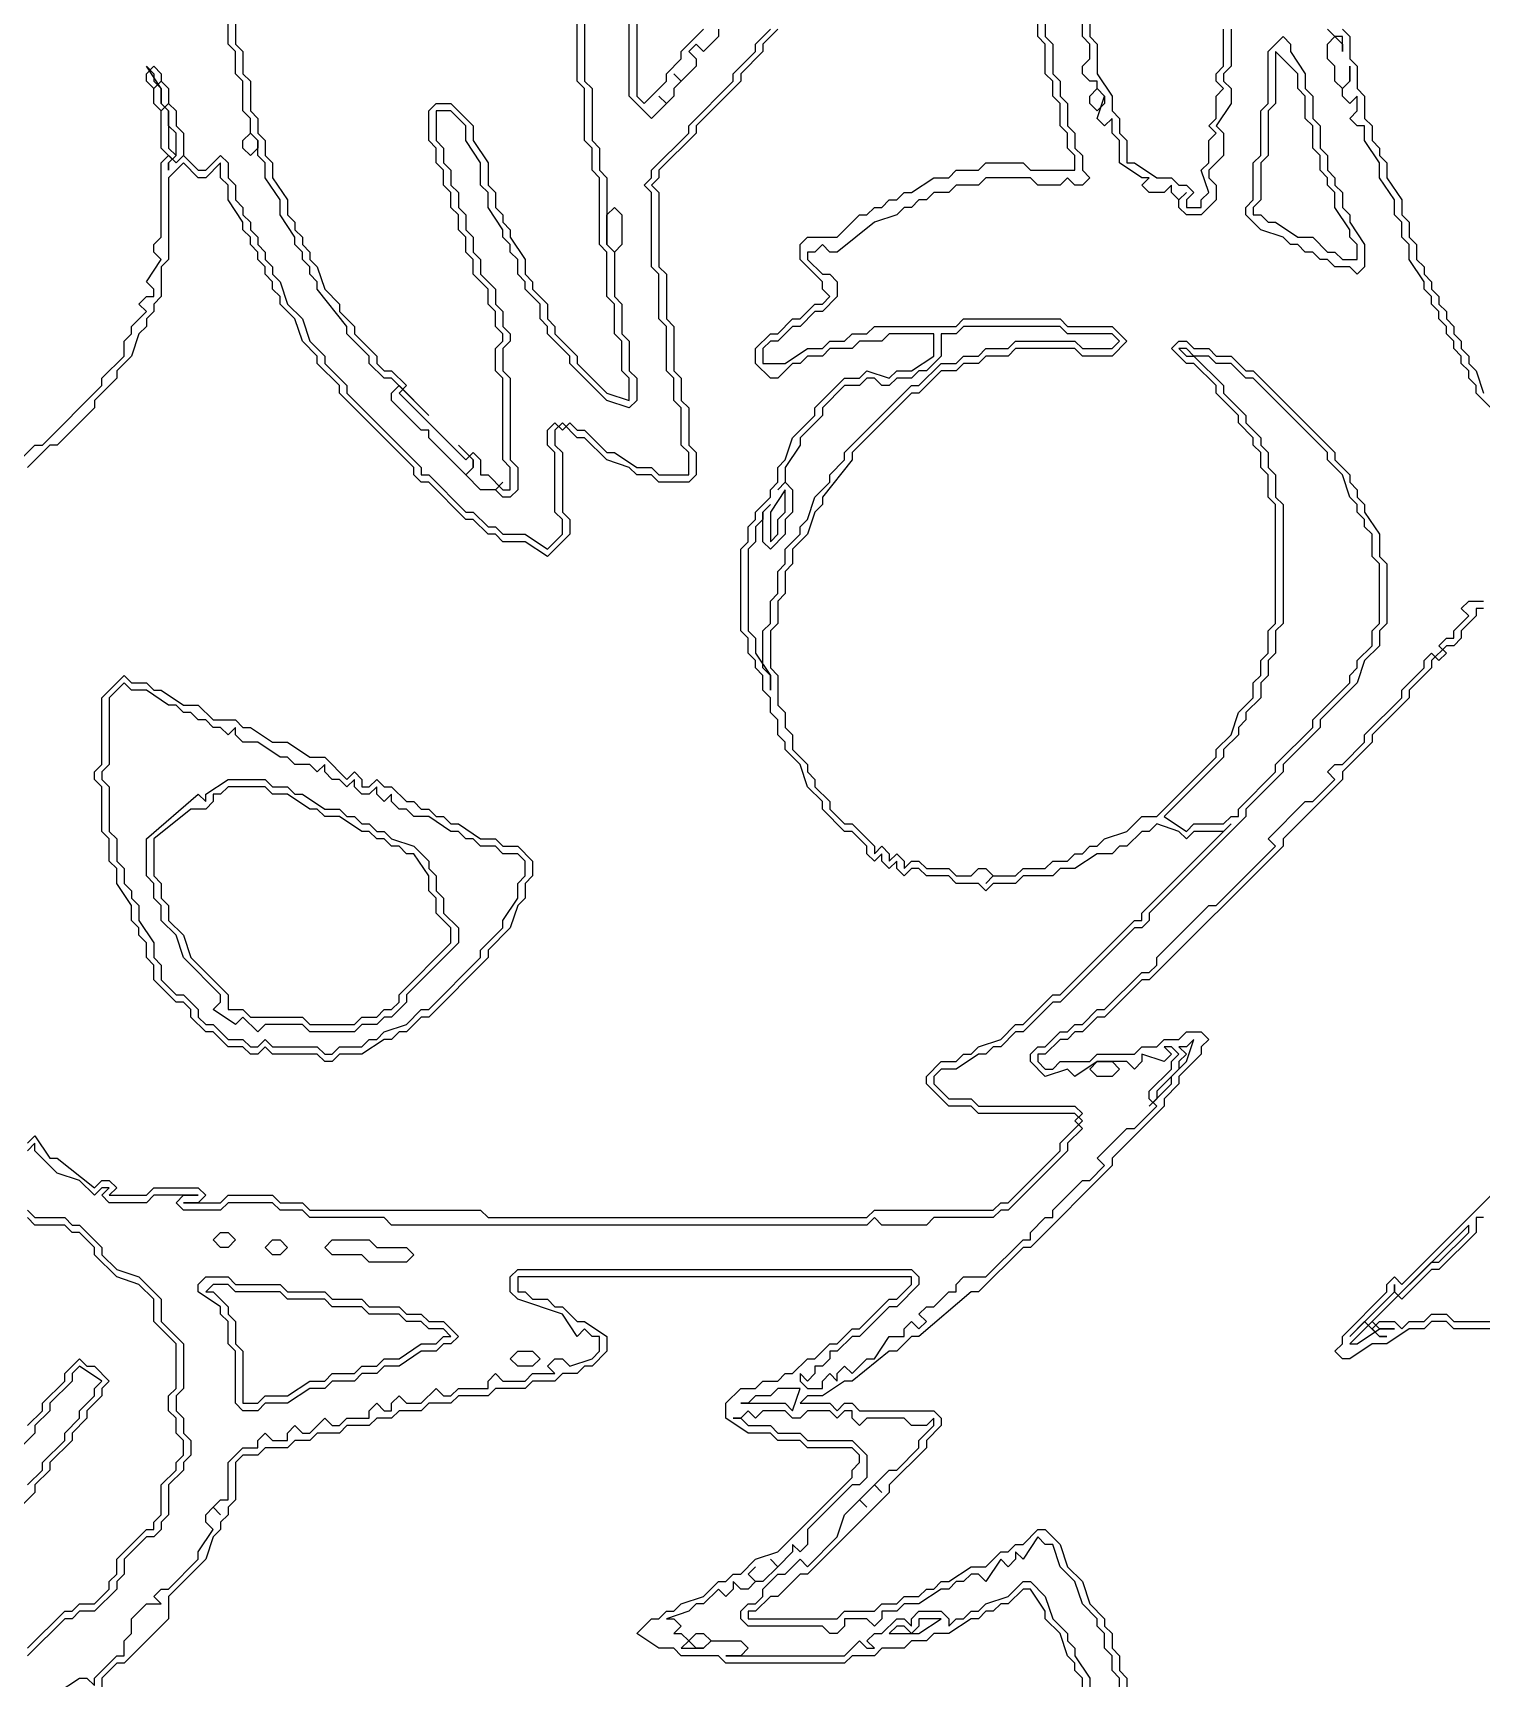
# Model space of a CAD drawing. Header units: millimetres. Extents: x 2 to 58.7, y 4.1 to 84.
# Drawn here: x 27.92 to 39.73, y 43.21 to 56.64 of the extents above; entities that cross this region are included whole.
import ezdxf

# ---------------------------------------------------------------- set-up
doc = ezdxf.new("R2010")
doc.units = ezdxf.units.MM
for name, color, linetype, true_color in [('FILL_BLUE', 5, 'Continuous', 0x196fc6), ('FILL_HAIR', 4, 'Continuous', 0x905530), ('FILL_SKIN', 2, 'Continuous', 0xfad3ab), ('FILL_WHITE', 3, 'Continuous', 0xf5f3f0), ('RAISED_METAL', 6, 'Continuous', 0xa7a7a7)]:
    doc.layers.add(name, color=color, linetype=linetype, true_color=true_color)

msp = doc.modelspace()

# ---------------------------------------------------------------- linework, layer by layer
at = {"layer": 'FILL_BLUE'}
msp.add_lwpolyline([(36.481, 42.909), (36.481, 43.212), (36.42, 43.273), (36.42, 43.333), (36.359, 43.394), (36.299, 43.576), (36.178, 43.697), (36.178, 43.758), (36.056, 43.939), (35.996, 43.939), (35.875, 43.818), (35.814, 43.818), (35.753, 43.758), (35.693, 43.758), (35.632, 43.697), (35.572, 43.697), (35.39, 43.576), (35.269, 43.576), (35.208, 43.515), (35.087, 43.515), (35.026, 43.455), (34.844, 43.455), (34.784, 43.394), (34.602, 43.394), (34.541, 43.333), (33.572, 43.333), (33.511, 43.394), (33.208, 43.394), (33.148, 43.455), (33.026, 43.455), (32.845, 43.576), (32.966, 43.697), (33.026, 43.697), (33.087, 43.758), (33.148, 43.758), (33.208, 43.818), (33.39, 43.879), (33.511, 44), (33.572, 44), (33.632, 44.061), (33.693, 44.061), (33.814, 44.182), (33.996, 44.242), (34.602, 44.848), (34.602, 44.909), (34.663, 44.97), (34.663, 45.03), (34.602, 45.091), (34.238, 45.091), (34.178, 45.152), (33.996, 45.152), (33.935, 45.212), (33.754, 45.212), (33.572, 45.333), (33.572, 45.455), (33.693, 45.576), (33.814, 45.576), (33.875, 45.636), (33.996, 45.636), (34.057, 45.697), (34.117, 45.697), (34.238, 45.818), (34.299, 45.818), (34.42, 45.939), (34.481, 45.939), (34.602, 46.061), (34.663, 46.061), (34.905, 46.303), (34.966, 46.303), (35.087, 46.424), (35.087, 46.485), (31.875, 46.485), (31.875, 46.364), (31.936, 46.364), (31.996, 46.303), (32.117, 46.303), (32.178, 46.242), (32.239, 46.242), (32.36, 46.121), (32.42, 46.121), (32.602, 46), (32.602, 45.879), (32.481, 45.758), (32.42, 45.758), (32.36, 45.697), (32.239, 45.697), (32.178, 45.636), (31.996, 45.636), (31.936, 45.576), (31.693, 45.576), (31.633, 45.515), (31.39, 45.515), (31.33, 45.455), (31.148, 45.455), (31.087, 45.394), (30.906, 45.394), (30.845, 45.333), (30.724, 45.333), (30.663, 45.273), (30.481, 45.273), (30.421, 45.212), (30.239, 45.212), (30.178, 45.152), (30.057, 45.152), (29.997, 45.091), (29.815, 45.091), (29.754, 45.03), (29.633, 45.03), (29.572, 44.97), (29.572, 44.667), (29.512, 44.606), (29.512, 44.545), (29.451, 44.485), (29.451, 44.424), (29.391, 44.364), (29.33, 44.182), (29.027, 43.879), (29.027, 43.697), (28.663, 43.333), (28.603, 43.333), (28.482, 43.212), (28.482, 43.091)], dxfattribs=at)
at = {"layer": 'FILL_HAIR'}
for points in [[(32.845, 57.758), (32.845, 56.121), (32.905, 56.061), (33.087, 56.242), (33.087, 56.303), (33.208, 56.424), (33.208, 56.485), (33.39, 56.667)], [(29.572, 56.97), (29.572, 56.545), (29.633, 56.485), (29.633, 56.303), (29.694, 56.242), (29.694, 56), (29.754, 55.939), (29.754, 55.818), (29.815, 55.758), (29.815, 55.636), (29.875, 55.576), (29.875, 55.455), (29.997, 55.273), (29.997, 55.152), (30.057, 55.091), (30.057, 55.03), (30.118, 54.97), (30.118, 54.909), (30.178, 54.848), (30.178, 54.788), (30.239, 54.727), (30.3, 54.545), (30.421, 54.424), (30.421, 54.364), (30.542, 54.242), (30.542, 54.182), (30.724, 54), (30.724, 53.939), (30.784, 53.879), (30.845, 53.879), (30.966, 53.758), (30.906, 53.697), (31.451, 53.152), (31.511, 53.212), (31.572, 53.152), (31.572, 53.03), (31.633, 53.03), (31.754, 52.909), (31.814, 52.909), (31.814, 53.091), (31.754, 53.152), (31.754, 53.818), (31.693, 53.879), (31.693, 54.061), (31.754, 54.121), (31.754, 54.182), (31.693, 54.242), (31.693, 54.364), (31.633, 54.424), (31.633, 54.545), (31.511, 54.667), (31.511, 54.788), (31.451, 54.848), (31.451, 54.97), (31.39, 55.03), (31.39, 55.152), (31.33, 55.212), (31.33, 55.333), (31.269, 55.394), (31.269, 55.515), (31.209, 55.576), (31.209, 55.697), (31.148, 55.758), (31.148, 56), (31.209, 56.061), (31.33, 56.061), (31.511, 55.879), (31.511, 55.758), (31.633, 55.576), (31.633, 55.394), (31.693, 55.333), (31.693, 55.212), (31.754, 55.152), (31.754, 55.091), (31.814, 55.03), (31.814, 54.97), (31.936, 54.788), (31.936, 54.667), (31.996, 54.606), (31.996, 54.545), (32.117, 54.424), (32.117, 54.303), (32.178, 54.242), (32.178, 54.182), (32.36, 54), (32.36, 53.939), (32.602, 53.697), (32.784, 53.636), (32.784, 53.818), (32.723, 53.879), (32.723, 54.121), (32.663, 54.182), (32.663, 54.424), (32.602, 54.485), (32.602, 54.848), (32.542, 54.909), (32.542, 55.455), (32.481, 55.515), (32.481, 55.697), (32.42, 55.758), (32.42, 56.182), (32.36, 56.242), (32.36, 57.212)], [(36.541, 56.848), (36.541, 56.606), (36.602, 56.545), (36.602, 56.303), (36.723, 56.121), (36.723, 56), (36.784, 55.939), (36.784, 55.818), (36.844, 55.758), (36.844, 55.576), (36.905, 55.576), (37.087, 55.455), (37.208, 55.455), (37.268, 55.394), (37.329, 55.394), (37.39, 55.333), (37.329, 55.273), (37.329, 55.212), (37.45, 55.212), (37.45, 55.273), (37.511, 55.333), (37.45, 55.515), (37.511, 55.576), (37.511, 55.758), (37.571, 55.818), (37.511, 55.879), (37.571, 55.939), (37.571, 56.121), (37.632, 56.182), (37.571, 56.242), (37.571, 56.303), (37.632, 56.364), (37.632, 56.667)], [(38.601, 56.667), (38.662, 56.606), (38.662, 56.424), (38.723, 56.364), (38.723, 56.182), (38.783, 56.121), (38.783, 55.939), (38.844, 55.879), (38.844, 55.758), (38.904, 55.697), (38.904, 55.636), (38.965, 55.576), (38.965, 55.455), (39.086, 55.273), (39.086, 55.152), (39.147, 55.091), (39.147, 54.97), (39.207, 54.909), (39.207, 54.788), (39.268, 54.727), (39.268, 54.667), (39.329, 54.606), (39.329, 54.545), (39.389, 54.485), (39.389, 54.424), (39.45, 54.364), (39.45, 54.303), (39.51, 54.242), (39.51, 54.182), (39.571, 54.121), (39.571, 54.061), (39.632, 54), (39.632, 53.939), (39.692, 53.879), (39.753, 53.697)], [(39.753, 51.939), (39.692, 51.939), (39.692, 51.879), (39.571, 51.758), (39.571, 51.697), (39.51, 51.636), (39.45, 51.636), (39.329, 51.515), (39.329, 51.455), (39.147, 51.273), (39.147, 51.212), (38.844, 50.909), (38.844, 50.848), (38.601, 50.606), (38.601, 50.545), (38.117, 50.061), (38.117, 50), (37.026, 48.909), (36.965, 48.909), (36.662, 48.606), (36.602, 48.606), (36.481, 48.485), (36.42, 48.485), (36.359, 48.424), (36.299, 48.424), (36.178, 48.303), (36.117, 48.303), (36.117, 48.242), (36.178, 48.182), (36.238, 48.182), (36.299, 48.242), (36.541, 48.242), (36.602, 48.303), (36.905, 48.303), (36.965, 48.364), (37.087, 48.364), (37.147, 48.424), (37.268, 48.424), (37.329, 48.485), (37.45, 48.485), (37.511, 48.424), (37.45, 48.364), (37.45, 48.303), (37.268, 48.121), (37.268, 48.061), (37.147, 47.939), (37.147, 47.879), (36.723, 47.455), (36.723, 47.394), (36.056, 46.727), (35.996, 46.727), (35.632, 46.364), (35.572, 46.364), (35.147, 46), (35.087, 46), (34.966, 45.879), (34.905, 45.879), (34.602, 45.636), (34.541, 45.636), (34.36, 45.515), (34.238, 45.515), (34.178, 45.455), (34.42, 45.455), (34.481, 45.394), (34.541, 45.455), (34.602, 45.455), (34.663, 45.394), (35.269, 45.394), (35.329, 45.333), (35.329, 45.273), (35.208, 45.152), (35.208, 45.091), (34.905, 44.788), (34.905, 44.727), (34.238, 44.061), (34.178, 44.061), (33.996, 43.879), (33.935, 43.879), (33.814, 43.758), (33.754, 43.758), (33.754, 43.697), (34.481, 43.697), (34.541, 43.758), (34.784, 43.758), (34.844, 43.818), (34.966, 43.818), (35.026, 43.879), (35.147, 43.879), (35.208, 43.939), (35.269, 43.939), (35.329, 44), (35.39, 44), (35.572, 44.121), (35.693, 44.121), (35.814, 44.242), (35.875, 44.242), (35.935, 44.303), (35.996, 44.303), (36.117, 44.424), (36.178, 44.424), (36.299, 44.303), (36.359, 44.121), (36.481, 44), (36.541, 43.818), (36.662, 43.697), (36.662, 43.636), (36.723, 43.576), (36.723, 43.455), (36.784, 43.394), (36.784, 43.273), (36.844, 43.212), (36.844, 42.97)], [(40.359, 46.061), (39.51, 46.061), (39.45, 46.121), (39.329, 46.121), (39.268, 46.061), (39.147, 46.061), (38.965, 45.939), (38.844, 45.939), (38.662, 45.818), (38.601, 45.818), (38.541, 45.879), (38.601, 45.939), (38.601, 46), (38.965, 46.364), (38.965, 46.424), (39.026, 46.485), (39.086, 46.424), (39.935, 47.273)]]:
    msp.add_lwpolyline(points, dxfattribs=at)
at = {"layer": 'FILL_SKIN'}
for points in [[(27.876, 47.576), (27.936, 47.636), (28.057, 47.455), (28.118, 47.455), (28.421, 47.212), (28.482, 47.273), (28.542, 47.273), (28.603, 47.212), (28.542, 47.152), (28.845, 47.152), (28.906, 47.212), (29.269, 47.212), (29.33, 47.152), (29.269, 47.091), (29.148, 47.091), (29.451, 47.091), (29.512, 47.152), (29.875, 47.152), (29.936, 47.091), (30.118, 47.091), (30.178, 47.03), (31.572, 47.03), (31.633, 46.97), (34.723, 46.97), (34.784, 47.03), (35.753, 47.03), (35.814, 47.091), (35.875, 47.091), (36.299, 47.515), (36.299, 47.576), (36.481, 47.758), (36.42, 47.818), (35.632, 47.818), (35.572, 47.879), (35.39, 47.879), (35.208, 48.061), (35.208, 48.121), (35.329, 48.242), (35.45, 48.242), (35.511, 48.303), (35.572, 48.303), (35.632, 48.364), (35.814, 48.424), (35.935, 48.545), (35.996, 48.545), (36.238, 48.788), (36.299, 48.788), (36.905, 49.394), (36.965, 49.394), (36.965, 49.455), (37.693, 50.182), (37.632, 50.121), (37.39, 50.121), (37.329, 50.061), (37.268, 50.121), (37.087, 50.182), (37.026, 50.121), (36.965, 50.121), (36.844, 50), (36.784, 50), (36.723, 49.939), (36.602, 49.939), (36.42, 49.818), (36.299, 49.818), (36.238, 49.758), (35.996, 49.758), (35.935, 49.697), (35.753, 49.697), (35.693, 49.636), (35.632, 49.697), (35.45, 49.697), (35.39, 49.758), (35.208, 49.758), (35.147, 49.818), (35.087, 49.818), (35.026, 49.758), (34.966, 49.818), (34.966, 49.879), (34.905, 49.818), (34.844, 49.879), (34.844, 49.939), (34.784, 49.879), (34.723, 49.939), (34.723, 50), (34.602, 50.121), (34.541, 50.121), (34.36, 50.303), (34.36, 50.364), (34.238, 50.485), (34.178, 50.667), (34.057, 50.788), (34.057, 50.848), (33.996, 50.909), (33.996, 51.03), (33.935, 51.091), (33.935, 51.212), (33.875, 51.273), (33.875, 51.394), (33.814, 51.455), (33.814, 51.515), (33.754, 51.576), (33.754, 51.697), (33.693, 51.758), (33.693, 52.424), (33.754, 52.485), (33.754, 52.606), (33.814, 52.667), (33.814, 52.727), (33.935, 52.848), (33.935, 52.909), (33.996, 52.97), (33.996, 53.091), (34.057, 53.152), (34.117, 53.333), (34.299, 53.515), (34.299, 53.576), (34.541, 53.818), (34.663, 53.818), (34.723, 53.879), (34.905, 53.818), (34.966, 53.879), (35.087, 53.879), (35.269, 54), (35.269, 54.182), (34.905, 54.182), (34.844, 54.121), (34.663, 54.121), (34.602, 54.061), (34.42, 54.061), (34.36, 54), (34.238, 54), (34.178, 53.939), (34.117, 53.939), (33.996, 53.818), (33.935, 53.818), (33.814, 53.939), (33.814, 54.061), (33.935, 54.182), (33.996, 54.182), (34.117, 54.303), (34.178, 54.303), (34.299, 54.424), (34.36, 54.424), (34.42, 54.485), (34.36, 54.545), (34.36, 54.606), (34.178, 54.788), (34.178, 54.909), (34.238, 54.97), (34.481, 54.97), (34.663, 55.152), (34.723, 55.152), (34.784, 55.212), (34.844, 55.212), (34.905, 55.273), (34.966, 55.273), (35.026, 55.333), (35.087, 55.333), (35.269, 55.455), (35.39, 55.455), (35.45, 55.515), (35.632, 55.515), (35.693, 55.576), (35.996, 55.576), (36.056, 55.515), (36.42, 55.515), (36.42, 55.636), (36.359, 55.697), (36.359, 55.818), (36.299, 55.879), (36.299, 56.061), (36.238, 56.121), (36.238, 56.242), (36.178, 56.303), (36.178, 56.545), (36.117, 56.606), (36.117, 56.788)], [(33.996, 56.667), (33.875, 56.545), (33.875, 56.485), (33.693, 56.303), (33.693, 56.242), (33.329, 55.879), (33.329, 55.818), (33.026, 55.515), (33.026, 55.455), (32.966, 55.394), (33.026, 55.333), (33.026, 54.727), (33.087, 54.667), (33.087, 54.303), (33.148, 54.242), (33.148, 53.879), (33.208, 53.818), (33.208, 53.636), (33.269, 53.576), (33.269, 53.273), (33.329, 53.212), (33.329, 53.03), (33.269, 52.97), (33.026, 52.97), (32.966, 53.03), (32.845, 53.03), (32.784, 53.091), (32.602, 53.152), (32.42, 53.333), (32.36, 53.333), (32.239, 53.455), (32.178, 53.394), (32.178, 53.273), (32.239, 53.212), (32.239, 52.727), (32.299, 52.667), (32.299, 52.545), (32.117, 52.364), (31.936, 52.485), (31.754, 52.485), (31.693, 52.545), (31.633, 52.545), (31.511, 52.667), (31.451, 52.667), (31.148, 52.97), (31.087, 52.97), (31.027, 53.03), (31.027, 53.091), (30.421, 53.697), (30.421, 53.758), (30.239, 53.939), (30.239, 54), (30.118, 54.121), (30.057, 54.303), (29.936, 54.424), (29.936, 54.485), (29.875, 54.545), (29.875, 54.606), (29.815, 54.667), (29.815, 54.727), (29.754, 54.788), (29.754, 54.848), (29.694, 54.909), (29.694, 54.97), (29.633, 55.03), (29.633, 55.091), (29.512, 55.273), (29.512, 55.394), (29.451, 55.455), (29.451, 55.576), (29.33, 55.455), (29.269, 55.455), (29.148, 55.576), (29.027, 55.455), (29.027, 54.788), (28.966, 54.727), (28.966, 54.485), (28.906, 54.424), (28.906, 54.364), (28.845, 54.303), (28.845, 54.242), (28.785, 54.182), (28.724, 54), (28.603, 53.879), (28.603, 53.818), (28.421, 53.636), (28.421, 53.576), (28.118, 53.273), (28.057, 53.273), (27.876, 53.091)]]:
    msp.add_lwpolyline(points, dxfattribs=at)
for points in [[(38.056, 56.485), (38.056, 56.061), (37.996, 56), (37.996, 55.636), (37.935, 55.576), (37.935, 55.273), (37.874, 55.212), (37.874, 55.152), (37.935, 55.152), (37.996, 55.091), (38.056, 55.091), (38.238, 54.97), (38.359, 54.97), (38.48, 54.848), (38.541, 54.848), (38.601, 54.788), (38.723, 54.788), (38.723, 54.909), (38.662, 54.97), (38.662, 55.03), (38.541, 55.212), (38.541, 55.333), (38.48, 55.394), (38.48, 55.455), (38.42, 55.515), (38.42, 55.636), (38.359, 55.697), (38.359, 55.879), (38.299, 55.939), (38.299, 56.121), (38.238, 56.182), (38.238, 56.303)], [(28.482, 51.212), (28.663, 51.394), (28.724, 51.333), (28.845, 51.333), (28.906, 51.273), (28.966, 51.273), (29.148, 51.152), (29.269, 51.152), (29.391, 51.03), (29.572, 51.03), (29.633, 50.97), (29.694, 50.97), (29.875, 50.848), (29.997, 50.848), (30.178, 50.727), (30.3, 50.727), (30.481, 50.545), (30.542, 50.606), (30.603, 50.545), (30.603, 50.485), (30.663, 50.485), (30.724, 50.545), (30.784, 50.485), (30.845, 50.485), (30.966, 50.364), (31.027, 50.364), (31.087, 50.303), (31.148, 50.303), (31.209, 50.242), (31.269, 50.242), (31.33, 50.182), (31.39, 50.182), (31.572, 50.061), (31.693, 50.061), (31.754, 50), (31.875, 50), (31.996, 49.879), (31.996, 49.758), (31.936, 49.697), (31.936, 49.576), (31.875, 49.515), (31.814, 49.333), (31.633, 49.152), (31.633, 49.091), (31.148, 48.606), (31.087, 48.606), (30.966, 48.485), (30.906, 48.485), (30.845, 48.424), (30.784, 48.424), (30.603, 48.303), (30.421, 48.303), (30.36, 48.242), (30.3, 48.242), (30.239, 48.303), (29.875, 48.303), (29.815, 48.364), (29.754, 48.303), (29.694, 48.303), (29.633, 48.364), (29.512, 48.364), (29.391, 48.485), (29.33, 48.485), (29.209, 48.606), (29.209, 48.667), (29.148, 48.727), (29.088, 48.727), (28.906, 48.909), (28.906, 49.03), (28.845, 49.091), (28.845, 49.212), (28.785, 49.273), (28.785, 49.333), (28.724, 49.394), (28.724, 49.515), (28.603, 49.697), (28.603, 49.818), (28.542, 49.879), (28.542, 50.061), (28.482, 50.121), (28.482, 50.485), (28.421, 50.545), (28.421, 50.606), (28.482, 50.667)], [(28.906, 50.061), (28.906, 49.758), (28.966, 49.697), (28.966, 49.576), (29.027, 49.515), (29.027, 49.394), (29.148, 49.273), (29.209, 49.091), (29.512, 48.788), (29.512, 48.667), (29.633, 48.667), (29.694, 48.606), (30.118, 48.606), (30.178, 48.545), (30.542, 48.545), (30.603, 48.606), (30.724, 48.606), (30.784, 48.667), (30.845, 48.667), (30.906, 48.727), (30.906, 48.788), (31.33, 49.212), (31.33, 49.333), (31.209, 49.455), (31.209, 49.576), (31.148, 49.636), (31.148, 49.758), (31.027, 49.939), (30.966, 49.939), (30.906, 50), (30.845, 50), (30.784, 50.061), (30.724, 50.061), (30.663, 50.121), (30.603, 50.121), (30.421, 50.242), (30.3, 50.242), (30.239, 50.303), (30.178, 50.303), (29.997, 50.424), (29.875, 50.424), (29.815, 50.485), (29.512, 50.485), (29.451, 50.424), (29.391, 50.424), (29.391, 50.364), (29.33, 50.303), (29.209, 50.303)], [(29.33, 46.364), (29.391, 46.364), (29.512, 46.242), (29.512, 46.182), (29.572, 46.121), (29.572, 45.939), (29.633, 45.879), (29.633, 45.455), (29.754, 45.455), (29.815, 45.515), (29.997, 45.515), (30.178, 45.636), (30.3, 45.636), (30.36, 45.697), (30.542, 45.697), (30.603, 45.758), (30.724, 45.758), (30.784, 45.818), (30.906, 45.818), (31.087, 45.939), (31.209, 45.939), (31.269, 46), (31.33, 46), (31.269, 46.061), (31.148, 46.061), (31.087, 46.121), (30.966, 46.121), (30.906, 46.182), (30.663, 46.182), (30.603, 46.242), (30.36, 46.242), (30.3, 46.303), (29.997, 46.303), (29.936, 46.364), (29.572, 46.364), (29.512, 46.424), (29.391, 46.424)], [(34.178, 45.576), (33.996, 45.576), (33.935, 45.515), (33.814, 45.515), (33.754, 45.455), (33.693, 45.455), (34.057, 45.455), (34.117, 45.394)], [(35.329, 43.697), (35.147, 43.697), (35.147, 43.636), (35.087, 43.576), (35.026, 43.636), (34.966, 43.636), (34.905, 43.576), (35.147, 43.576)]]:
    msp.add_lwpolyline(points, close=True, dxfattribs=at)
at = {"layer": 'FILL_WHITE'}
for points in [[(28.845, 56.364), (28.906, 56.303), (28.906, 56.242), (28.966, 56.182), (28.966, 56.061), (29.027, 56), (29.027, 55.697), (29.088, 55.636), (29.027, 55.576), (29.027, 55.515), (29.027, 55.576), (29.088, 55.636), (29.088, 55.818), (29.027, 55.879), (29.027, 56), (28.966, 56.061), (28.966, 56.182)], [(36.723, 54.182), (36.359, 54.182), (36.299, 54.242), (35.511, 54.242), (35.45, 54.182), (35.329, 54.182), (35.329, 54), (35.208, 53.879), (35.147, 53.879), (35.087, 53.818), (34.966, 53.818), (34.905, 53.758), (34.844, 53.758), (34.784, 53.818), (34.723, 53.818), (34.663, 53.758), (34.541, 53.758), (34.36, 53.576), (34.36, 53.515), (34.178, 53.333), (34.178, 53.273), (34.057, 53.091), (34.057, 52.97), (33.996, 52.909), (34.057, 52.97), (34.117, 52.909), (34.117, 52.727), (34.057, 52.667), (34.057, 52.545), (33.935, 52.424), (33.875, 52.485), (33.875, 52.727), (33.935, 52.788), (33.875, 52.727), (33.875, 52.667), (33.814, 52.606), (33.814, 52.485), (33.754, 52.424), (33.754, 51.758), (33.814, 51.697), (33.814, 51.576), (33.935, 51.394), (33.935, 51.273), (33.935, 51.394), (33.875, 51.455), (33.875, 51.758), (33.935, 51.818), (33.935, 52), (33.996, 52.061), (33.996, 52.242), (34.057, 52.303), (34.057, 52.424), (34.178, 52.545), (34.178, 52.606), (34.238, 52.667), (34.299, 52.848), (34.42, 52.97), (34.42, 53.03), (34.541, 53.152), (34.541, 53.212), (35.087, 53.758), (35.147, 53.758), (35.329, 53.939), (35.45, 53.939), (35.511, 54), (35.632, 54), (35.693, 54.061), (35.875, 54.061), (35.935, 54.121), (36.42, 54.121), (36.481, 54.061), (36.723, 54.061), (36.784, 54.121)], [(37.268, 54.061), (37.329, 54), (37.39, 54), (37.632, 53.758), (37.632, 53.697), (37.814, 53.515), (37.814, 53.455), (37.935, 53.333), (37.935, 53.273), (37.996, 53.212), (37.996, 53.091), (38.056, 53.03), (38.056, 52.848), (38.117, 52.788), (38.117, 51.818), (38.056, 51.758), (38.056, 51.576), (37.996, 51.515), (37.996, 51.394), (37.935, 51.333), (37.935, 51.212), (37.814, 51.091), (37.814, 51.03), (37.753, 50.97), (37.753, 50.909), (37.632, 50.788), (37.632, 50.727), (37.147, 50.242), (37.329, 50.121), (37.39, 50.182), (37.632, 50.182), (37.693, 50.242), (37.753, 50.242), (37.753, 50.303), (38.056, 50.606), (38.056, 50.667), (38.359, 50.97), (38.359, 51.03), (38.662, 51.333), (38.662, 51.394), (38.723, 51.455), (38.723, 51.515), (38.844, 51.636), (38.844, 51.758), (38.904, 51.818), (38.904, 52.303), (38.844, 52.364), (38.844, 52.545), (38.783, 52.606), (38.783, 52.667), (38.723, 52.727), (38.723, 52.788), (38.662, 52.848), (38.601, 53.03), (38.48, 53.152), (38.48, 53.212), (37.874, 53.818), (37.814, 53.818), (37.693, 53.939), (37.571, 53.939), (37.511, 54), (37.39, 54), (37.329, 54.061)], [(37.39, 48.424), (37.329, 48.364), (37.268, 48.364), (37.329, 48.303), (37.268, 48.242), (37.268, 48.182), (37.087, 48), (37.087, 47.939), (37.026, 47.879), (37.208, 48.061), (37.208, 48.121), (37.329, 48.242)], [(39.632, 46.909), (38.662, 45.939), (38.723, 45.939), (38.904, 46.061), (39.026, 46.061), (38.904, 46.061), (38.844, 46.121), (39.329, 46.606), (39.389, 46.606), (39.632, 46.848)]]:
    msp.add_lwpolyline(points, close=True, dxfattribs=at)
for points in [[(27.876, 43.455), (28.179, 43.758), (28.239, 43.758), (28.3, 43.818), (28.421, 43.818), (28.542, 43.939), (28.542, 44), (28.603, 44.061), (28.603, 44.182), (28.845, 44.424), (28.906, 44.424), (28.906, 44.485), (28.966, 44.545), (28.966, 44.788), (29.088, 44.909), (29.088, 44.97), (29.148, 45.03), (29.148, 45.152), (29.088, 45.212), (29.088, 45.333), (29.027, 45.394), (29.027, 45.515), (29.088, 45.576), (29.088, 45.939), (28.906, 46.121), (28.906, 46.303), (28.785, 46.424), (28.603, 46.485), (28.421, 46.667), (28.421, 46.727), (28.3, 46.848), (28.239, 46.848), (28.179, 46.909), (27.936, 46.909), (27.876, 46.97)], [(27.876, 45.273), (27.997, 45.394), (27.997, 45.455), (28.179, 45.636), (28.179, 45.697), (28.3, 45.818), (28.36, 45.758), (28.421, 45.758), (28.542, 45.636), (28.482, 45.576), (28.482, 45.515), (28.36, 45.394), (28.36, 45.333), (28.239, 45.212), (28.239, 45.152), (28.057, 44.97), (28.057, 44.909), (27.936, 44.788), (27.936, 44.727), (27.815, 44.606)]]:
    msp.add_lwpolyline(points, dxfattribs=at)
at = {"layer": 'RAISED_METAL'}
for points in [[(33.511, 56.667), (33.511, 56.606), (33.39, 56.485), (33.329, 56.545), (33.269, 56.485), (33.329, 56.424), (33.329, 56.364), (33.208, 56.242), (33.148, 56.303), (33.208, 56.242), (33.148, 56.182), (33.148, 56.121), (33.087, 56.061), (33.026, 56.121), (33.087, 56.061), (32.966, 55.939), (32.784, 56.121), (32.784, 57.758)], [(32.42, 57.212), (32.42, 56.242), (32.481, 56.182), (32.481, 55.758), (32.542, 55.697), (32.542, 55.515), (32.602, 55.455), (32.602, 54.909), (32.663, 54.848), (32.663, 54.485), (32.723, 54.424), (32.723, 54.182), (32.784, 54.121), (32.784, 53.879), (32.845, 53.818), (32.845, 53.636), (32.784, 53.576), (32.602, 53.636), (32.299, 53.939), (32.299, 54), (32.117, 54.182), (32.117, 54.242), (32.057, 54.303), (32.057, 54.424), (31.936, 54.545), (31.936, 54.606), (31.875, 54.667), (31.875, 54.788), (31.814, 54.848), (31.814, 54.909), (31.754, 54.97), (31.754, 55.03), (31.633, 55.212), (31.633, 55.333), (31.572, 55.394), (31.572, 55.576), (31.451, 55.758), (31.451, 55.879), (31.33, 56), (31.209, 56), (31.209, 55.758), (31.269, 55.697), (31.269, 55.576), (31.33, 55.515), (31.33, 55.394), (31.39, 55.333), (31.39, 55.212), (31.451, 55.152), (31.451, 55.03), (31.511, 54.97), (31.511, 54.848), (31.572, 54.788), (31.572, 54.667), (31.693, 54.545), (31.693, 54.424), (31.754, 54.364), (31.754, 54.242), (31.814, 54.182), (31.814, 54.121), (31.754, 54.061), (31.754, 53.879), (31.814, 53.818), (31.814, 53.152), (31.875, 53.091), (31.875, 52.909), (31.814, 52.848), (31.754, 52.848), (31.693, 52.909), (31.754, 52.97), (31.693, 52.909), (31.572, 52.909), (31.451, 53.03), (31.511, 53.091), (31.511, 53.152), (31.39, 53.273), (31.511, 53.152), (31.511, 53.091), (31.451, 53.03), (31.148, 53.333), (31.148, 53.394), (31.087, 53.394), (30.845, 53.636), (30.845, 53.697), (30.906, 53.758), (31.148, 53.515), (30.845, 53.818), (30.784, 53.818), (30.663, 53.939), (30.663, 54), (30.481, 54.182), (30.481, 54.242), (30.239, 54.545), (30.239, 54.606), (30.178, 54.667), (30.178, 54.727), (30.118, 54.788), (30.118, 54.848), (30.057, 54.909), (30.057, 54.97), (29.936, 55.152), (29.936, 55.273), (29.815, 55.455), (29.815, 55.576), (29.754, 55.636), (29.754, 55.758), (29.694, 55.818), (29.694, 55.939), (29.633, 56), (29.633, 56.242), (29.572, 56.303), (29.572, 56.485), (29.512, 56.545), (29.512, 56.97)], [(36.178, 56.788), (36.178, 56.606), (36.238, 56.545), (36.238, 56.303), (36.299, 56.242), (36.299, 56.121), (36.359, 56.061), (36.359, 55.879), (36.42, 55.818), (36.42, 55.697), (36.481, 55.636), (36.481, 55.515), (36.541, 55.455), (36.481, 55.394), (36.42, 55.394), (36.359, 55.455), (36.299, 55.394), (36.117, 55.394), (36.056, 55.455), (35.693, 55.455), (35.632, 55.394), (35.45, 55.394), (35.39, 55.333), (35.269, 55.333), (35.208, 55.273), (35.147, 55.273), (35.087, 55.212), (35.026, 55.212), (34.966, 55.152), (34.784, 55.091), (34.481, 54.848), (34.42, 54.848), (34.36, 54.909), (34.299, 54.848), (34.238, 54.848), (34.238, 54.788), (34.36, 54.667), (34.42, 54.667), (34.481, 54.606), (34.481, 54.485), (34.36, 54.364), (34.299, 54.364), (34.178, 54.242), (34.117, 54.242), (33.996, 54.121), (33.935, 54.121), (33.875, 54.061), (33.875, 53.939), (34.057, 53.939), (34.238, 54.061), (34.36, 54.061), (34.42, 54.121), (34.541, 54.121), (34.602, 54.182), (34.723, 54.182), (34.784, 54.242), (35.45, 54.242), (35.511, 54.303), (36.299, 54.303), (36.359, 54.242), (36.723, 54.242), (36.844, 54.121), (36.723, 54), (36.481, 54), (36.42, 54.061), (35.935, 54.061), (35.875, 54), (35.693, 54), (35.632, 53.939), (35.511, 53.939), (35.45, 53.879), (35.329, 53.879), (35.147, 53.697), (35.087, 53.697), (34.602, 53.212), (34.602, 53.152), (34.36, 52.848), (34.36, 52.788), (34.299, 52.727), (34.238, 52.545), (34.117, 52.424), (34.117, 52.303), (34.057, 52.242), (34.057, 52.061), (33.996, 52), (33.996, 51.818), (33.935, 51.758), (33.935, 51.455), (33.996, 51.394), (33.996, 51.152), (34.057, 51.091), (34.057, 50.97), (34.117, 50.909), (34.117, 50.788), (34.238, 50.667), (34.238, 50.606), (34.299, 50.545), (34.299, 50.485), (34.42, 50.364), (34.42, 50.303), (34.541, 50.182), (34.602, 50.182), (34.784, 50), (34.784, 49.939), (34.844, 50), (34.905, 49.939), (34.905, 49.879), (34.966, 49.939), (35.026, 49.879), (35.026, 49.818), (35.087, 49.879), (35.147, 49.879), (35.208, 49.818), (35.39, 49.818), (35.45, 49.758), (35.572, 49.758), (35.632, 49.818), (35.693, 49.818), (35.753, 49.758), (35.693, 49.697), (35.753, 49.758), (35.935, 49.758), (35.996, 49.818), (36.178, 49.818), (36.238, 49.879), (36.359, 49.879), (36.42, 49.939), (36.481, 49.939), (36.541, 50), (36.602, 50), (36.662, 50.061), (36.844, 50.121), (36.965, 50.242), (37.087, 50.242), (37.571, 50.727), (37.571, 50.788), (37.693, 50.909), (37.753, 51.091), (37.874, 51.212), (37.874, 51.333), (37.935, 51.394), (37.935, 51.515), (37.996, 51.576), (37.996, 51.758), (38.056, 51.818), (38.056, 52.788), (37.996, 52.848), (37.996, 53.03), (37.935, 53.091), (37.935, 53.212), (37.874, 53.273), (37.874, 53.333), (37.753, 53.455), (37.753, 53.515), (37.571, 53.697), (37.571, 53.758), (37.39, 53.939), (37.329, 53.939), (37.208, 54.061), (37.268, 54.121), (37.329, 54.121), (37.39, 54.061), (37.511, 54.061), (37.571, 54), (37.693, 54), (37.814, 53.879), (37.874, 53.879), (38.541, 53.212), (38.541, 53.152), (38.662, 53.03), (38.662, 52.97), (38.723, 52.909), (38.723, 52.848), (38.783, 52.788), (38.783, 52.727), (38.904, 52.545), (38.904, 52.364), (38.965, 52.303), (38.965, 51.818), (38.904, 51.758), (38.904, 51.636), (38.783, 51.515), (38.723, 51.333), (38.42, 51.03), (38.42, 50.97), (38.117, 50.667), (38.117, 50.606), (37.814, 50.303), (37.814, 50.242), (37.026, 49.455), (37.026, 49.394), (36.965, 49.333), (36.905, 49.333), (36.299, 48.727), (36.238, 48.727), (35.996, 48.485), (35.935, 48.485), (35.814, 48.364), (35.753, 48.364), (35.693, 48.303), (35.632, 48.303), (35.45, 48.182), (35.329, 48.182), (35.269, 48.121), (35.269, 48.061), (35.39, 47.939), (35.572, 47.939), (35.632, 47.879), (36.42, 47.879), (36.481, 47.818), (36.42, 47.758), (36.481, 47.697), (36.359, 47.576), (36.359, 47.515), (35.875, 47.03), (35.814, 47.03), (35.753, 46.97), (35.269, 46.97), (35.208, 46.909), (34.844, 46.909), (34.784, 46.97), (34.723, 46.909), (30.845, 46.909), (30.784, 46.97), (30.178, 46.97), (30.118, 47.03), (29.936, 47.03), (29.875, 47.091), (29.512, 47.091), (29.451, 47.03), (29.148, 47.03), (29.088, 47.091), (29.148, 47.152), (29.269, 47.152), (28.906, 47.152), (28.845, 47.091), (28.542, 47.091), (28.482, 47.152), (28.542, 47.212), (28.482, 47.212), (28.421, 47.152), (28.3, 47.273), (28.118, 47.333), (27.936, 47.515), (27.936, 47.576), (27.876, 47.515)], [(37.693, 56.667), (37.693, 56.364), (37.632, 56.303), (37.632, 56.242), (37.693, 56.182), (37.693, 56.061), (37.571, 55.879), (37.632, 55.818), (37.632, 55.636), (37.511, 55.515), (37.511, 55.455), (37.571, 55.394), (37.571, 55.273), (37.45, 55.152), (37.329, 55.152), (37.268, 55.212), (37.268, 55.273), (37.329, 55.333), (37.268, 55.273), (37.208, 55.333), (37.208, 55.394), (37.147, 55.333), (37.026, 55.333), (36.965, 55.394), (37.026, 55.455), (36.965, 55.455), (36.784, 55.576), (36.784, 55.758), (36.723, 55.818), (36.723, 55.939), (36.662, 55.879), (36.602, 55.939), (36.662, 56.121), (36.602, 56.182), (36.602, 56.242), (36.541, 56.242), (36.481, 56.303), (36.481, 56.364), (36.541, 56.424), (36.541, 56.545), (36.481, 56.606), (36.481, 56.848)], [(27.815, 53.152), (27.936, 53.273), (27.997, 53.273), (28.482, 53.758), (28.482, 53.818), (28.663, 54), (28.663, 54.121), (28.724, 54.182), (28.724, 54.242), (28.845, 54.364), (28.785, 54.424), (28.845, 54.485), (28.906, 54.485), (28.906, 54.545), (28.845, 54.606), (28.966, 54.788), (28.906, 54.848), (28.906, 54.909), (28.966, 54.97), (28.966, 55.576), (29.027, 55.636), (29.088, 55.576), (29.148, 55.636), (29.269, 55.515), (29.33, 55.515), (29.451, 55.636), (29.512, 55.576), (29.512, 55.455), (29.572, 55.394), (29.572, 55.273), (29.633, 55.212), (29.633, 55.152), (29.694, 55.091), (29.694, 55.03), (29.754, 54.97), (29.754, 54.909), (29.815, 54.848), (29.815, 54.788), (29.875, 54.727), (29.875, 54.667), (29.936, 54.606), (29.997, 54.424), (30.118, 54.303), (30.178, 54.121), (30.3, 54), (30.3, 53.939), (30.481, 53.758), (30.481, 53.697), (31.087, 53.091), (31.087, 53.03), (31.148, 53.03), (31.451, 52.727), (31.511, 52.727), (31.633, 52.606), (31.693, 52.606), (31.754, 52.545), (31.936, 52.545), (32.117, 52.424), (32.239, 52.545), (32.239, 52.667), (32.178, 52.727), (32.178, 53.212), (32.117, 53.273), (32.117, 53.394), (32.178, 53.455), (32.239, 53.394), (32.299, 53.455), (32.36, 53.394), (32.42, 53.394), (32.602, 53.212), (32.663, 53.212), (32.845, 53.091), (32.966, 53.091), (33.026, 53.03), (33.269, 53.03), (33.269, 53.212), (33.208, 53.273), (33.208, 53.576), (33.148, 53.636), (33.148, 53.818), (33.087, 53.879), (33.087, 54.242), (33.026, 54.303), (33.026, 54.667), (32.966, 54.727), (32.966, 55.333), (32.905, 55.394), (32.966, 55.455), (32.966, 55.515), (33.269, 55.818), (33.269, 55.879), (33.632, 56.242), (33.632, 56.303), (33.814, 56.485), (33.814, 56.545), (33.935, 56.667)], [(39.813, 53.576), (39.692, 53.697), (39.692, 53.758), (39.632, 53.818), (39.632, 53.879), (39.571, 53.939), (39.571, 54), (39.51, 54.061), (39.51, 54.121), (39.45, 54.182), (39.45, 54.242), (39.389, 54.303), (39.389, 54.364), (39.329, 54.424), (39.329, 54.485), (39.268, 54.545), (39.268, 54.606), (39.147, 54.788), (39.147, 54.909), (39.086, 54.97), (39.086, 55.091), (39.026, 55.152), (39.026, 55.273), (38.904, 55.455), (38.904, 55.576), (38.783, 55.758), (38.783, 55.879), (38.723, 55.879), (38.662, 55.939), (38.723, 56), (38.723, 56.121), (38.662, 56.061), (38.601, 56.121), (38.601, 56.182), (38.662, 56.242), (38.662, 56.364), (38.662, 56.242), (38.601, 56.182), (38.541, 56.242), (38.541, 56.364), (38.48, 56.424), (38.48, 56.545), (38.541, 56.606), (38.601, 56.545), (38.601, 56.485), (38.601, 56.606), (38.541, 56.606), (38.48, 56.667)], [(28.118, 43.091), (28.3, 43.212), (28.36, 43.212), (28.421, 43.152), (28.421, 43.212), (28.603, 43.394), (28.663, 43.394), (28.663, 43.515), (28.724, 43.576), (28.724, 43.697), (28.845, 43.818), (28.966, 43.818), (28.906, 43.879), (28.966, 43.939), (29.027, 43.939), (29.269, 44.182), (29.269, 44.242), (29.391, 44.424), (29.33, 44.485), (29.33, 44.545), (29.391, 44.606), (29.451, 44.545), (29.391, 44.606), (29.451, 44.667), (29.512, 44.667), (29.512, 44.97), (29.633, 45.091), (29.754, 45.091), (29.754, 45.152), (29.815, 45.212), (29.875, 45.152), (29.997, 45.152), (29.997, 45.212), (30.057, 45.273), (30.118, 45.212), (30.178, 45.212), (30.3, 45.333), (30.36, 45.273), (30.421, 45.273), (30.481, 45.333), (30.663, 45.333), (30.663, 45.394), (30.724, 45.455), (30.784, 45.394), (30.845, 45.394), (30.845, 45.455), (30.906, 45.515), (30.966, 45.455), (31.087, 45.455), (31.209, 45.576), (31.269, 45.515), (31.33, 45.515), (31.39, 45.576), (31.633, 45.576), (31.633, 45.636), (31.693, 45.697), (31.754, 45.636), (31.936, 45.636), (31.996, 45.697), (32.178, 45.697), (32.117, 45.758), (32.178, 45.818), (32.239, 45.818), (32.299, 45.758), (32.481, 45.818), (32.542, 45.879), (32.542, 46), (32.481, 46), (32.42, 46.061), (32.36, 46), (32.239, 46.182), (31.875, 46.303), (31.814, 46.364), (31.814, 46.485), (31.875, 46.545), (35.087, 46.545), (35.147, 46.485), (35.147, 46.424), (34.966, 46.242), (34.905, 46.242), (34.663, 46), (34.602, 46), (34.481, 45.879), (34.42, 45.879), (34.42, 45.818), (34.36, 45.758), (34.299, 45.758), (34.299, 45.697), (34.238, 45.636), (34.178, 45.697), (34.178, 45.636), (34.238, 45.576), (34.36, 45.576), (34.36, 45.636), (34.42, 45.697), (34.481, 45.636), (34.481, 45.697), (34.541, 45.758), (34.602, 45.697), (34.723, 45.818), (34.784, 45.818), (34.905, 46), (35.026, 46), (35.026, 46.061), (35.087, 46.121), (35.147, 46.061), (35.208, 46.121), (35.147, 46.182), (35.208, 46.242), (35.269, 46.242), (35.39, 46.364), (35.45, 46.364), (35.45, 46.424), (35.511, 46.485), (35.693, 46.485), (35.996, 46.788), (36.056, 46.788), (36.056, 46.848), (36.178, 46.97), (36.238, 46.97), (36.238, 47.03), (36.481, 47.273), (36.541, 47.273), (36.662, 47.394), (36.602, 47.455), (36.844, 47.697), (36.905, 47.697), (37.087, 47.879), (37.026, 47.939), (37.026, 48), (37.208, 48.182), (37.208, 48.242), (37.268, 48.303), (37.208, 48.364), (37.147, 48.364), (37.208, 48.303), (37.147, 48.242), (36.965, 48.303), (36.965, 48.242), (36.905, 48.182), (36.844, 48.242), (36.602, 48.242), (36.42, 48.121), (36.359, 48.182), (36.178, 48.121), (36.056, 48.242), (36.056, 48.303), (36.117, 48.364), (36.178, 48.364), (36.299, 48.485), (36.359, 48.485), (36.42, 48.545), (36.481, 48.545), (36.602, 48.667), (36.662, 48.667), (36.965, 48.97), (37.026, 48.97), (37.087, 49.03), (37.087, 49.091), (37.511, 49.515), (37.571, 49.515), (38.056, 50), (37.996, 50.061), (38.299, 50.364), (38.359, 50.364), (38.541, 50.545), (38.48, 50.606), (38.541, 50.667), (38.601, 50.667), (38.783, 50.848), (38.783, 50.909), (39.086, 51.212), (39.086, 51.273), (39.268, 51.455), (39.268, 51.515), (39.329, 51.576), (39.389, 51.515), (39.45, 51.576), (39.389, 51.636), (39.45, 51.697), (39.51, 51.697), (39.51, 51.758), (39.632, 51.879), (39.571, 51.939), (39.632, 52), (39.753, 52)], [(27.876, 47.03), (27.936, 46.97), (28.179, 46.97), (28.239, 46.909), (28.3, 46.909), (28.482, 46.727), (28.482, 46.667), (28.603, 46.545), (28.785, 46.485), (28.966, 46.303), (28.966, 46.121), (29.148, 45.939), (29.148, 45.576), (29.088, 45.515), (29.088, 45.394), (29.148, 45.333), (29.148, 45.212), (29.209, 45.152), (29.209, 45.03), (29.148, 44.97), (29.148, 44.909), (29.027, 44.788), (29.027, 44.545), (28.966, 44.485), (28.966, 44.424), (28.906, 44.364), (28.845, 44.364), (28.663, 44.182), (28.663, 44.061), (28.603, 44), (28.603, 43.939), (28.421, 43.758), (28.3, 43.758), (28.239, 43.697), (28.179, 43.697), (27.876, 43.394)], [(39.753, 46.97), (39.692, 46.97), (39.692, 46.848), (39.389, 46.545), (39.329, 46.545), (39.086, 46.303), (39.026, 46.364), (39.026, 46.424), (39.026, 46.364), (38.662, 46), (38.783, 46.121), (38.904, 46), (38.965, 46), (38.904, 46), (38.844, 46.061), (38.904, 46.121), (39.026, 46.121), (39.086, 46.061), (39.147, 46.121), (39.268, 46.121), (39.329, 46.182), (39.45, 46.182), (39.51, 46.121), (40.359, 46.121)], [(27.876, 44.788), (27.997, 44.909), (27.997, 44.97), (28.179, 45.152), (28.179, 45.212), (28.3, 45.333), (28.3, 45.394), (28.421, 45.515), (28.421, 45.576), (28.482, 45.636), (28.3, 45.758), (28.239, 45.697), (28.239, 45.636), (28.057, 45.455), (28.057, 45.394), (27.936, 45.273), (27.936, 45.212), (27.815, 45.091)], [(36.784, 42.97), (36.784, 43.212), (36.723, 43.273), (36.723, 43.394), (36.662, 43.455), (36.662, 43.576), (36.602, 43.636), (36.602, 43.697), (36.481, 43.818), (36.42, 44), (36.299, 44.121), (36.238, 44.303), (36.178, 44.303), (36.117, 44.364), (35.996, 44.182), (35.935, 44.242), (35.935, 44.182), (35.875, 44.121), (35.814, 44.182), (35.693, 44), (35.632, 44.061), (35.572, 44.061), (35.511, 44), (35.45, 44), (35.39, 43.939), (35.329, 43.939), (35.147, 43.818), (35.026, 43.818), (34.966, 43.758), (34.844, 43.758), (34.844, 43.697), (34.784, 43.636), (34.723, 43.697), (34.541, 43.697), (34.541, 43.636), (34.481, 43.576), (34.42, 43.576), (34.36, 43.636), (33.754, 43.636), (33.693, 43.697), (33.693, 43.758), (33.754, 43.818), (33.814, 43.818), (33.875, 43.879), (33.875, 43.939), (33.996, 44.061), (34.057, 44.061), (34.178, 44.182), (34.238, 44.121), (34.481, 44.364), (34.541, 44.545), (34.663, 44.667), (34.723, 44.606), (34.663, 44.667), (34.784, 44.788), (34.844, 44.727), (34.784, 44.788), (34.905, 44.909), (34.966, 44.909), (35.147, 45.091), (35.147, 45.152), (35.269, 45.273), (35.269, 45.333), (35.208, 45.273), (35.087, 45.273), (35.026, 45.333), (34.723, 45.333), (34.663, 45.273), (34.602, 45.333), (34.602, 45.394), (34.541, 45.394), (34.481, 45.333), (34.42, 45.394), (34.238, 45.394), (34.178, 45.333), (34.117, 45.333), (34.057, 45.394), (33.875, 45.394), (33.814, 45.333), (33.754, 45.394), (33.693, 45.333), (33.632, 45.333), (33.693, 45.333), (33.754, 45.273), (33.935, 45.273), (33.996, 45.212), (34.178, 45.212), (34.238, 45.152), (34.602, 45.152), (34.723, 45.03), (34.723, 44.848), (34.663, 44.788), (34.602, 44.788), (34.238, 44.424), (34.238, 44.303), (34.178, 44.242), (34.117, 44.303), (34.117, 44.242), (33.996, 44.121), (33.935, 44.182), (33.996, 44.121), (33.875, 44), (33.814, 44), (33.754, 44.061), (33.814, 44.121), (33.754, 44.061), (33.814, 44), (33.754, 43.939), (33.693, 43.939), (33.632, 44), (33.632, 43.939), (33.572, 43.879), (33.511, 43.939), (33.39, 43.818), (33.329, 43.818), (33.269, 43.758), (33.087, 43.697), (33.148, 43.697), (33.208, 43.636), (33.148, 43.576), (33.208, 43.576), (33.269, 43.515), (33.208, 43.455), (33.39, 43.455), (33.451, 43.515), (33.693, 43.515), (33.754, 43.455), (33.693, 43.394), (33.572, 43.394), (34.541, 43.394), (34.663, 43.515), (34.723, 43.455), (34.784, 43.455), (34.723, 43.515), (34.784, 43.576), (34.844, 43.576), (34.966, 43.697), (35.026, 43.697), (35.087, 43.636), (35.087, 43.697), (35.147, 43.758), (35.329, 43.758), (35.39, 43.697), (35.39, 43.636), (35.45, 43.697), (35.511, 43.697), (35.572, 43.758), (35.632, 43.758), (35.693, 43.818), (35.875, 43.879), (35.996, 44), (36.056, 44), (36.178, 43.879), (36.238, 43.697), (36.359, 43.576), (36.359, 43.515), (36.42, 43.455), (36.42, 43.394), (36.541, 43.212), (36.541, 42.97)]]:
    msp.add_lwpolyline(points, dxfattribs=at)
for points in [[(38.117, 56.606), (38.177, 56.545), (38.177, 56.485), (38.299, 56.303), (38.299, 56.182), (38.359, 56.121), (38.359, 55.939), (38.42, 55.879), (38.42, 55.697), (38.48, 55.636), (38.48, 55.515), (38.541, 55.455), (38.541, 55.394), (38.601, 55.333), (38.601, 55.212), (38.662, 55.152), (38.662, 55.091), (38.783, 54.909), (38.783, 54.727), (38.723, 54.667), (38.662, 54.727), (38.541, 54.727), (38.48, 54.788), (38.42, 54.788), (38.359, 54.848), (38.299, 54.848), (38.238, 54.909), (38.177, 54.909), (38.117, 54.97), (37.935, 55.03), (37.814, 55.152), (37.814, 55.212), (37.874, 55.273), (37.874, 55.576), (37.935, 55.636), (37.935, 56), (37.996, 56.061), (37.996, 56.485)], [(28.845, 56.303), (28.906, 56.364), (28.966, 56.303), (28.966, 56.242), (28.906, 56.182), (28.845, 56.242)], [(28.966, 56.242), (29.027, 56.182), (29.027, 56.061), (28.966, 56), (28.906, 56.061), (28.906, 56.182)], [(36.541, 56.121), (36.602, 56.182), (36.662, 56.121), (36.662, 56.061), (36.602, 56), (36.541, 56.061)], [(29.027, 56.061), (29.088, 56), (29.088, 55.879), (29.148, 55.818), (29.148, 55.636), (29.088, 55.576), (28.966, 55.697), (28.966, 56)], [(29.633, 55.758), (29.694, 55.818), (29.754, 55.758), (29.754, 55.697), (29.694, 55.636), (29.633, 55.697)], [(32.663, 55.212), (32.723, 55.152), (32.723, 54.909), (32.663, 54.848), (32.602, 54.909), (32.602, 55.152)], [(34.057, 52.909), (33.935, 52.727), (33.935, 52.485), (33.996, 52.545), (33.996, 52.667), (34.057, 52.727)], [(28.542, 51.212), (28.542, 50.667), (28.482, 50.606), (28.482, 50.545), (28.542, 50.485), (28.542, 50.121), (28.603, 50.061), (28.603, 49.879), (28.663, 49.818), (28.663, 49.697), (28.724, 49.636), (28.724, 49.576), (28.785, 49.515), (28.785, 49.394), (28.906, 49.212), (28.906, 49.091), (28.966, 49.03), (28.966, 48.909), (29.088, 48.788), (29.148, 48.788), (29.269, 48.667), (29.269, 48.606), (29.33, 48.545), (29.391, 48.545), (29.512, 48.424), (29.633, 48.424), (29.694, 48.364), (29.754, 48.364), (29.815, 48.424), (29.875, 48.364), (30.239, 48.364), (30.3, 48.303), (30.36, 48.303), (30.421, 48.364), (30.603, 48.364), (30.663, 48.424), (30.724, 48.424), (30.784, 48.485), (30.966, 48.545), (31.087, 48.667), (31.148, 48.667), (31.572, 49.091), (31.572, 49.152), (31.754, 49.333), (31.754, 49.394), (31.875, 49.576), (31.875, 49.697), (31.936, 49.758), (31.936, 49.879), (31.875, 49.939), (31.754, 49.939), (31.693, 50), (31.572, 50), (31.511, 50.061), (31.451, 50.061), (31.39, 50.121), (31.33, 50.121), (31.148, 50.242), (31.027, 50.242), (30.966, 50.303), (30.906, 50.303), (30.845, 50.364), (30.845, 50.424), (30.784, 50.364), (30.724, 50.424), (30.724, 50.485), (30.663, 50.424), (30.603, 50.424), (30.542, 50.485), (30.542, 50.545), (30.481, 50.485), (30.421, 50.545), (30.36, 50.545), (30.3, 50.606), (30.3, 50.667), (30.239, 50.606), (30.178, 50.667), (30.057, 50.667), (29.997, 50.727), (29.936, 50.727), (29.754, 50.848), (29.633, 50.848), (29.572, 50.909), (29.572, 50.97), (29.512, 50.909), (29.451, 50.97), (29.391, 50.97), (29.33, 51.03), (29.269, 51.03), (29.209, 51.091), (29.148, 51.091), (29.088, 51.152), (29.027, 51.152), (28.845, 51.273), (28.724, 51.273), (28.663, 51.333)], [(28.845, 50.061), (29.269, 50.424), (29.33, 50.364), (29.33, 50.424), (29.512, 50.545), (29.815, 50.545), (29.875, 50.485), (29.997, 50.485), (30.057, 50.424), (30.118, 50.424), (30.3, 50.303), (30.421, 50.303), (30.481, 50.242), (30.542, 50.242), (30.603, 50.182), (30.663, 50.182), (30.724, 50.121), (30.784, 50.121), (30.845, 50.061), (31.027, 50), (31.148, 49.879), (31.148, 49.818), (31.209, 49.758), (31.209, 49.636), (31.269, 49.576), (31.269, 49.455), (31.39, 49.333), (31.39, 49.212), (30.966, 48.788), (30.966, 48.727), (30.845, 48.606), (30.784, 48.606), (30.724, 48.545), (30.603, 48.545), (30.542, 48.485), (30.178, 48.485), (30.118, 48.545), (29.815, 48.545), (29.754, 48.485), (29.633, 48.606), (29.572, 48.545), (29.391, 48.667), (29.451, 48.727), (29.451, 48.788), (29.148, 49.091), (29.088, 49.273), (28.966, 49.394), (28.966, 49.515), (28.906, 49.576), (28.906, 49.697), (28.845, 49.758)], [(36.541, 48.182), (36.602, 48.242), (36.723, 48.242), (36.784, 48.182), (36.723, 48.121), (36.602, 48.121)], [(29.391, 46.788), (29.451, 46.848), (29.512, 46.848), (29.572, 46.788), (29.512, 46.727), (29.451, 46.727)], [(29.815, 46.727), (29.875, 46.788), (29.936, 46.788), (29.997, 46.727), (29.936, 46.667), (29.875, 46.667)], [(30.3, 46.727), (30.36, 46.788), (30.663, 46.788), (30.724, 46.727), (30.966, 46.727), (31.027, 46.667), (30.966, 46.606), (30.663, 46.606), (30.603, 46.667), (30.36, 46.667)], [(29.269, 46.424), (29.33, 46.485), (29.512, 46.485), (29.572, 46.424), (29.936, 46.424), (29.997, 46.364), (30.3, 46.364), (30.36, 46.303), (30.603, 46.303), (30.663, 46.242), (30.906, 46.242), (30.966, 46.182), (31.087, 46.182), (31.148, 46.121), (31.269, 46.121), (31.39, 46), (31.33, 45.939), (31.269, 45.939), (31.209, 45.879), (31.087, 45.879), (30.906, 45.758), (30.784, 45.758), (30.724, 45.697), (30.603, 45.697), (30.542, 45.636), (30.36, 45.636), (30.3, 45.576), (30.178, 45.576), (29.997, 45.455), (29.815, 45.455), (29.754, 45.394), (29.633, 45.394), (29.572, 45.455), (29.572, 45.879), (29.512, 45.939), (29.512, 46.121), (29.451, 46.182), (29.451, 46.242), (29.269, 46.364)], [(31.814, 45.818), (31.875, 45.879), (31.996, 45.879), (32.057, 45.818), (31.996, 45.758), (31.875, 45.758)], [(33.269, 43.515), (33.329, 43.576), (33.39, 43.576), (33.451, 43.515), (33.39, 43.455), (33.329, 43.455)]]:
    msp.add_lwpolyline(points, close=True, dxfattribs=at)

doc.saveas('drawing.dxf')
